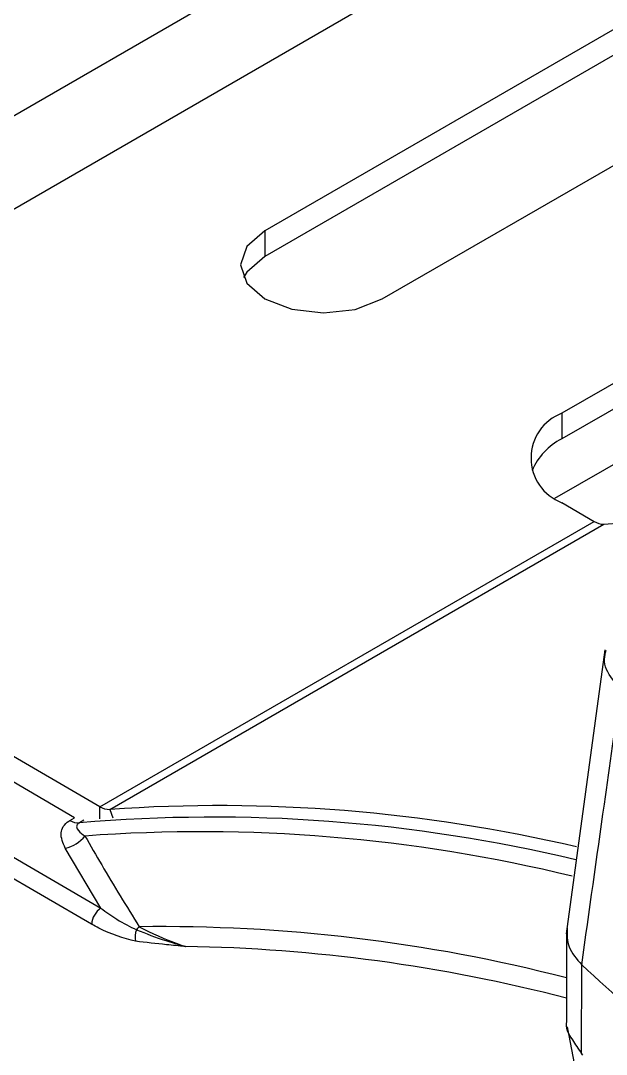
# Model space of a CAD drawing. Extents: x 6 to 134, y 3 to 97.
# Drawn here: x 15.6 to 16.271, y 13.148 to 14.331 of the extents above; entities that cross this region are included whole.
import ezdxf

# ---------------------------------------------------------------- set-up
doc = ezdxf.new("R2010")
doc.units = 0
doc.header["$MEASUREMENT"] = 0
doc.layers.add('OBJECT', color=7, linetype='CONTINUOUS')

msp = doc.modelspace()

# ---------------------------------------------------------------- linework, layer by layer
at = {"layer": 'OBJECT'}
for p, q in [((16.2372, 14.5941), (14.8937, 13.8185)), ((15.0507, 13.8027), (16.3942, 14.5783)), ((16.2982, 14.3319), (15.8797, 14.0903)), ((16.309, 14.3088), (15.8796, 14.0609)), ((16.014, 14.0123), (16.4326, 14.2539)), ((15.8797, 14.0903), (15.8796, 14.0609)), ((16.3156, 13.9368), (16.2198, 13.8815)), ((16.3112, 13.9049), (16.2197, 13.8521)), ((16.2198, 13.8815), (16.2197, 13.8521)), ((16.2118, 13.7843), (16.3014, 13.836)), ((15.691, 13.4312), (15.0507, 13.8027)), ((15.662, 13.4186), (15.0506, 13.7733)), ((16.2198, 13.7792), (16.2567, 13.7577)), ((15.691, 13.4312), (16.2567, 13.7577)), ((15.7023, 13.4281), (16.268, 13.7547)), ((16.268, 13.7547), (16.2882, 13.7561)), ((14.9793, 13.7288), (15.6921, 13.3152)), ((15.6815, 13.2968), (14.9686, 13.7104)), ((16.2691, 13.6106), (16.2246, 13.2859)), ((15.691, 13.4174), (15.691, 13.4312)), ((15.7023, 13.4281), (15.7059, 13.4186)), ((15.6566, 13.4155), (15.662, 13.4186)), ((15.6727, 13.4158), (15.6674, 13.4127)), ((15.6921, 13.3152), (15.6513, 13.3839)), ((16.2251, 13.2868), (16.225, 13.1864)), ((16.2424, 13.1488), (16.2425, 13.2504)), ((16.2425, 13.2504), (16.2426, 13.2503)), ((16.2439, 13.147), (16.2424, 13.1488))]:
    msp.add_line(p, q, dxfattribs=at)
at = {"layer": 'OBJECT', "flags": 128}
for points in [[(15.8797, 14.0903), (15.8591, 14.0724), (15.8518, 14.0514), (15.8591, 14.0304), (15.8797, 14.0125), (15.9105, 14.0005), (15.9468, 13.9963), (15.9832, 14.0004), (16.014, 14.0123)], [(15.8796, 14.0609), (15.859, 14.0431), (15.8552, 14.0368)]]:
    msp.add_lwpolyline(points, dxfattribs=at)
at = {"layer": 'OBJECT'}
for centre, radius, start, end in [((16.2393, 13.8303), 0.0548, 110.9042, 249.0955), ((16.2528, 13.7871), 0.073, 116.9924, 156.8466), ((16.2673, 13.7744), 0.0198, 237.5693, 271.882), ((15.7016, 13.4479), 0.0198, 237.5693, 271.882), ((15.8279, 11.6398), 1.7927, 76.8282, 94.0185), ((15.6665, 13.431), 0.0184, 237.4595, 272.7178), ((15.8208, 11.6354), 1.7839, 76.5534, 94.9334), ((15.8069, 11.6059), 1.7967, 76.3215, 94.2467), ((15.6441, 13.421), 0.0378, 281.0775, 321.9034), ((15.7046, 13.2957), 0.0231, 122.5874, 177.2479), ((15.7507, 13.2822), 0.0196, 155.1719, 194.7591), ((15.7074, 13.316), 0.0361, 314.8626, 322.1359), ((15.7623, 11.4385), 1.8555, 75.5603, 90.815), ((15.7593, 11.4109), 1.8606, 75.5038, 89.0876), ((17.3857, 14.4623), 1.666, 226.6762, 236.9132)]:
    msp.add_arc(centre, radius, start, end, dxfattribs=at)
for points, knots in [([(16.2872, 13.5666), (16.284, 13.57), (16.2741, 13.5804), (16.2667, 13.5958), (16.2696, 13.607), (16.2704, 13.6104)], [0, 0, 0, 0, 0.257375, 0.77626, 1, 1, 1, 1]), ([(16.2426, 13.2503), (16.2512, 13.3116), (16.266, 13.417), (16.281, 13.5224), (16.2872, 13.5666)], [0, 0, 0, 0, 0.581449, 1, 1, 1, 1]), ([(15.6513, 13.3839), (15.6487, 13.3897), (15.645, 13.3979), (15.6484, 13.4086), (15.6529, 13.4133), (15.6563, 13.4153), (15.6566, 13.4155)], [0, 0, 0, 0, 0.529016, 0.749571, 0.972102, 1, 1, 1, 1]), ([(15.6674, 13.4127), (15.6672, 13.4126), (15.6662, 13.412), (15.665, 13.4108), (15.664, 13.4085), (15.6653, 13.4042), (15.6695, 13.4006), (15.6732, 13.3981), (15.6738, 13.3977)], [0, 0, 0, 0, 0.020208, 0.105604, 0.194101, 0.401235, 0.894753, 1, 1, 1, 1]), ([(15.6738, 13.3977), (15.6802, 13.3867), (15.7002, 13.3519), (15.7214, 13.3174), (15.736, 13.2938)], [0, 0, 0, 0, 0.317173, 1, 1, 1, 1]), ([(15.6921, 13.3152), (15.6982, 13.3107), (15.7119, 13.3006), (15.7254, 13.2941), (15.7329, 13.2904)], [0, 0, 0, 0, 0.441608, 1, 1, 1, 1]), ([(15.7318, 13.2772), (15.7178, 13.2811), (15.7013, 13.2856), (15.6842, 13.2953), (15.6815, 13.2968)], [0, 0, 0, 0, 0.838538, 1, 1, 1, 1]), ([(15.7329, 13.2904), (15.7438, 13.2861), (15.7605, 13.2794), (15.7797, 13.2739), (15.7872, 13.2718), (15.7882, 13.2715), (15.7888, 13.2713), (15.7889, 13.2713)], [0, 0, 0, 0, 0.617727, 0.949767, 0.971337, 0.992517, 1, 1, 1, 1]), ([(15.736, 13.2938), (15.7502, 13.2868), (15.7666, 13.2786), (15.7864, 13.2721), (15.7889, 13.2713)], [0, 0, 0, 0, 0.8706242, 1, 1, 1, 1]), ([(16.226, 13.2923), (16.2258, 13.285), (16.2253, 13.27), (16.2368, 13.257), (16.2425, 13.2504)], [0, 0, 0, 0, 0.492163, 1, 1, 1, 1]), ([(15.7889, 13.2713), (15.7888, 13.2713), (15.7815, 13.272), (15.7625, 13.2737), (15.7436, 13.2759), (15.7318, 13.2772)], [0, 0, 0, 0, 0.007324, 0.381652, 1, 1, 1, 1]), ([(16.2253, 13.1864), (16.2252, 13.186), (16.2231, 13.1788), (16.2293, 13.1676), (16.2387, 13.1541), (16.2424, 13.1488)], [0, 0, 0, 0, 0.028898, 0.619877, 1, 1, 1, 1]), ([(16.2257, 13.1793), (16.2298, 13.158), (16.2484, 13.0623), (16.2676, 12.9668), (16.2825, 12.8926)], [0, 0, 0, 0, 0.221661, 1, 1, 1, 1])]:
    msp.add_open_spline(points, degree=3, knots=knots, dxfattribs=at)

doc.saveas('drawing.dxf')
